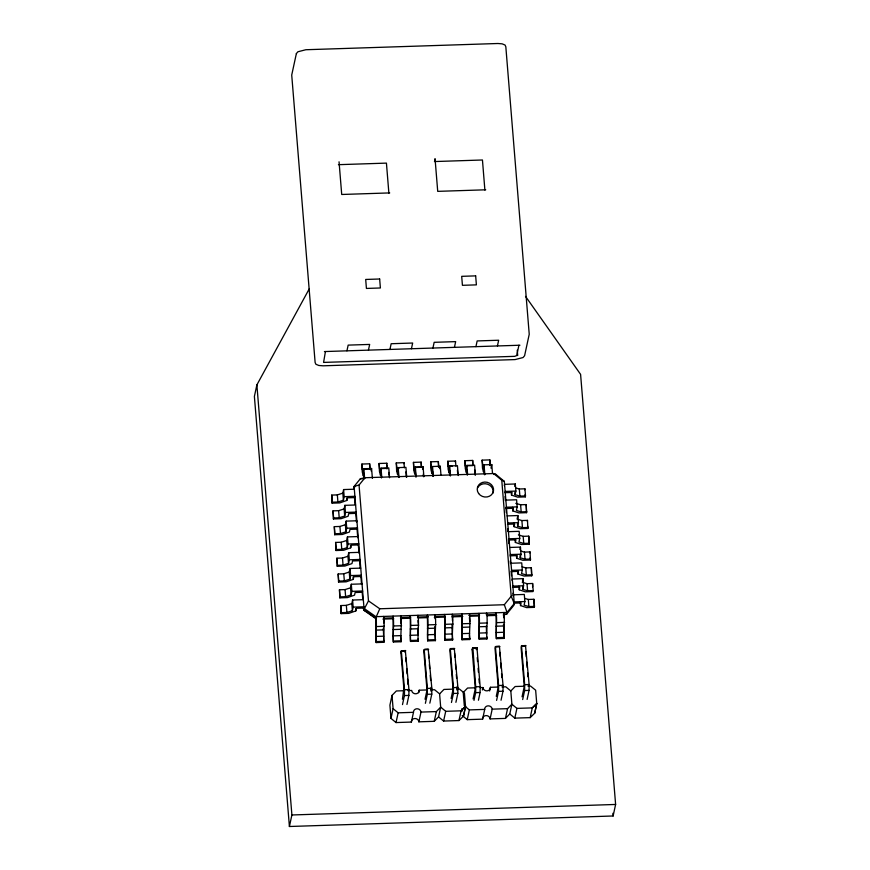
<?xml version="1.0" encoding="UTF-8"?>
<svg xmlns="http://www.w3.org/2000/svg" width="870" height="870" viewBox="0 0 870 870"><rect width="100%" height="100%" fill="white"/><g stroke="black" fill="none" stroke-linecap="round" stroke-linejoin="round"><path stroke-width="1.3" d="M402.495 704.591L404.441 695.576L404.496 689.714L401.331 650.89L405.322 650.543L408.943 689.573L408.889 695.434L406.942 704.45M425.387 703.308L427.333 694.293L427.387 688.431L424.223 649.607L428.214 649.259L431.835 688.29L431.781 694.151L429.834 703.167M451.454 702.481L453.411 693.466L453.455 687.604L450.301 648.781L454.292 648.433L457.903 687.463L457.859 693.314L455.902 702.329M473.987 700.383L475.662 692.65L475.705 686.789L472.888 647.737L476.988 647.813L480.153 686.647L480.099 692.509L478.435 700.23M496.596 700.383L498.543 691.367L498.597 685.506L495.432 646.682L499.434 646.334L503.045 685.364L502.99 691.226L501.044 700.241M522.674 699.556L524.621 690.541L524.675 684.679L521.511 645.855L525.502 645.507L529.123 684.538L529.069 690.399L527.122 699.415M431.161 691.411L431.205 687.18M457.228 690.584L457.272 686.354M355.286 486.276L353.72 488.2L354.101 486.439L360.365 478.739L364.998 477.728L493.649 473.541L501.772 480.24L511.212 596.244L504.328 604.726L379.766 608.772L375.525 618.429L363.649 610.131L363.421 607.423M430.726 689.845L434.565 689.725L439.6 693.868L440.677 707.158L438.567 716.902L443.602 721.056L458.958 720.556L463.492 716.14L465.515 706.396L464.428 693.14L459.295 688.942L456.728 689.029M462.198 715.499L467.233 719.653L482.6 719.153A3.774 3.426 12.2 0 1 486.058 715.586A3.774 3.426 12.2 0 1 490.093 718.903L505.448 718.402L507.558 708.658L511.886 704.211L509.776 713.976L514.812 718.131L530.178 717.63L534.713 713.215L536.725 703.471L535.648 690.214L530.504 686.028L527.938 686.104M309.198 288.949L256.878 384.888L254.388 396.415L289.405 826.5L613.122 815.984L615.612 804.456L580.594 374.372L525.524 296.376M325.434 351.534L323.586 362.409L514.746 356.341L516.704 355.547L518.922 345.26M346.934 350.838L348.163 345.118L369.663 344.422L368.434 350.142M354.329 489.212L343.596 489.56L342.823 493.138L337.342 494.899L331.742 495.084L332.112 503.164L339.757 502.914L346.847 500.457L347.413 497.825L354.634 497.586L354.906 496.313L344.172 496.661L343.4 500.239L337.919 502.001L332.318 502.186L332.112 503.164M355.612 504.991L344.879 505.339L344.107 508.928L338.626 510.679L333.025 510.864L333.395 518.944L341.04 518.694L348.13 516.236L348.707 513.604L355.917 513.365L356.189 512.093L345.455 512.441L344.683 516.03L339.213 517.78L333.612 517.965L333.395 518.944M356.624 522.043L356.896 520.771L346.162 521.119L345.39 524.708L339.92 526.459L334.308 526.644L334.678 534.724L342.323 534.485L349.414 532.016L349.99 529.384L357.2 529.145L357.472 527.872L346.738 528.221L345.966 531.809L340.496 533.56L334.896 533.745L334.678 534.724M357.907 537.823L358.179 536.562L347.445 536.91L346.673 540.487L341.203 542.249L335.603 542.423L335.961 550.514L343.606 550.264L350.697 547.806L351.273 545.164L358.483 544.924L358.755 543.652L348.022 544.011L347.25 547.589L341.779 549.351L336.179 549.525L335.961 550.514M359.462 552.341L348.729 552.689L347.956 556.267L342.486 558.029L336.886 558.203L337.245 566.294L344.89 566.044L351.98 563.586L352.557 560.943L359.767 560.715L360.039 559.443L349.316 559.791L348.533 563.368L343.063 565.13L337.462 565.304L337.245 566.294M360.745 568.121L350.023 568.469L349.24 572.047L343.77 573.808L338.169 573.993L338.539 582.073L346.173 581.823L353.274 579.366L353.84 576.723L361.05 576.495L361.333 575.222L350.599 575.57L349.827 579.148L344.346 580.91L338.745 581.084L338.539 582.073M361.931 464.047L362.344 469.191L370.076 468.941L369.652 463.786L361.931 464.047L362.29 472.051L363.269 475.879L363.834 473.236L364.269 478.543M372.382 478.348L371.577 468.484L363.845 468.734L363.073 472.312L362.344 469.191M389.934 349.446L391.163 343.726L412.663 343.03L411.434 348.75M362.04 583.9L351.306 584.248L350.534 587.826L345.053 589.588L339.452 589.773L339.822 597.853L347.456 597.603L354.558 595.145L355.123 592.503L362.333 592.274L362.616 591.002L351.882 591.35L351.11 594.928L345.629 596.689L340.029 596.874L339.822 597.853M289.405 826.5L291.896 814.972L256.878 384.888M434.641 160.602L435.054 158.699L437.719 191.356L485.721 189.801M369.652 463.786L369.826 469.452M363.323 599.68L352.589 600.028L351.817 603.606L346.336 605.368L340.735 605.553L341.105 613.633L348.75 613.383L355.841 610.925L356.406 608.282L363.627 608.054L363.899 606.781L353.166 607.129L352.394 610.707L346.912 612.469L341.312 612.654L341.105 613.633M371.066 470.866L371.577 468.484M379.103 463.482L379.516 468.636L387.248 468.386L386.824 463.231L379.103 463.482L379.461 471.486L380.44 475.314L381.006 472.682L381.441 477.978M389.553 477.782L388.749 467.919L381.017 468.169L380.244 471.757L379.516 468.636M386.617 464.21L386.824 463.231M404.419 467.821L403.995 462.677L396.274 462.927L396.633 470.931L397.612 474.759L398.177 472.127L398.612 477.423M406.725 477.228L405.92 467.364L398.188 467.614L397.416 471.192L396.274 462.927M403.789 463.656L403.995 462.677M432.934 348.043L434.163 342.323L455.662 341.627L454.434 347.347M383.779 622.996L383.616 616.428C384.942 625.073 383.137 633.654 383.898 642.299L376.166 642.56C375.405 633.904 377.21 625.323 375.905 616.678L364.03 608.38L354.101 486.439L359.049 485.047L364.998 477.728M413.446 462.372L413.859 467.516L421.591 467.266L421.167 462.122L413.446 462.372L413.805 470.376L414.783 474.204L415.349 471.562L415.784 476.869M423.897 476.673L423.092 466.809L415.36 467.059L414.588 470.637L413.859 467.516M421.167 462.122L421.243 466.614M422.57 469.191L423.092 466.809M393.338 641.995C392.577 633.349 394.393 624.758 393.066 616.112L393.338 641.995L401.07 641.745C400.309 633.099 402.114 624.508 400.787 615.862L400.515 617.135M438.763 466.712L438.339 461.557L430.617 461.807L430.976 469.811L431.955 473.639L432.52 471.007L432.955 476.314M440.959 474.879L440.263 466.255L432.531 466.505L431.759 470.083L430.617 461.807M438.339 461.557L438.513 467.223M439.741 468.636L440.263 466.255M400.939 652.717L401.331 650.89L405.779 650.738L401.679 650.662L400.939 652.717L403.865 688.616L402.429 699.262M404.028 690.715L396.35 690.965L392.011 695.413L389.912 705.168L390.989 718.424L396.024 722.568L411.379 722.067A3.774 3.426 12.2 0 1 414.849 718.511A3.774 3.426 12.2 0 1 418.872 721.828L434.239 721.328L438.567 716.869M404.974 652.185L405.322 650.543M390.989 718.424L393.099 708.669L392.011 695.413M410.51 641.44C409.748 632.794 411.564 624.203 410.238 615.558L410.51 641.44L418.242 641.19C417.48 632.544 419.286 623.953 417.959 615.307L417.687 616.58M455.934 466.146L455.51 461.002L447.789 461.252L448.148 469.256L449.127 473.084L449.692 470.452L450.127 475.749M458.24 475.553L457.435 465.689L449.703 465.939L448.931 469.517L447.789 461.252M475.933 346.651L477.162 340.931L498.662 340.235L497.422 345.955M396.024 722.568L398.134 712.824L393.099 708.669M455.304 461.981L455.51 461.002M427.681 640.885C426.92 632.229 428.736 623.649 427.409 615.003L427.681 640.885L435.413 640.635C434.652 631.979 436.457 623.399 435.13 614.753L435.076 618.679M425.038 699.262L426.713 691.552L426.757 687.333L423.831 651.423L424.223 649.607L428.671 649.455L424.571 649.379M464.95 460.698L465.374 465.841L473.106 465.591L472.682 460.447L464.95 460.698L465.319 468.702L466.298 472.53L466.864 469.887L467.299 475.194M411.379 722.067L413.489 712.323A3.774 3.426 12.2 0 1 416.958 708.767A3.774 3.426 12.2 0 1 420.982 712.084L436.349 711.584L440.677 707.125L445.712 711.312L461.067 710.812L465.602 706.386L463.492 716.14M475.411 474.998L474.607 465.135L466.875 465.385L466.102 468.963L465.374 465.841M418.677 692.65L419.199 690.214L426.887 689.964M472.682 460.447L472.66 463.764M418.872 721.828L420.982 712.084M444.853 640.32C444.091 631.674 445.908 623.094 444.581 614.448L444.853 640.32L452.574 640.07C451.824 631.424 453.629 622.833 452.302 614.198L452.465 620.767M490.267 465.037L489.853 459.882L482.121 460.143L482.48 468.147L483.47 471.975L484.035 469.332L484.47 474.639M492.474 473.204L491.778 464.58L484.046 464.83L483.274 468.408L482.121 460.143M489.853 459.882L490.017 465.548M434.239 721.328L436.349 711.584M451.117 698.436L452.781 690.726L452.824 686.506L449.91 650.597L450.301 648.781L454.749 648.629L450.638 648.552M490.995 468.158L491.778 464.58M462.024 639.765C461.263 631.12 463.068 622.529 461.752 613.883L462.024 639.765L469.746 639.515C468.995 630.87 470.8 622.278 469.474 613.633M443.602 721.056L445.712 711.312M504.296 485.601L504.578 484.34L515.301 483.981L515.888 491.082L515.105 494.671L519.89 496.096L525.502 495.911L524.914 488.809L519.314 488.994L515.725 487.918M473.084 698.914L475.031 689.91L475.074 685.69L472.149 649.792L472.551 647.965L476.988 647.813L476.597 649.64L476.184 649.259M479.196 639.211C478.435 630.565 480.24 621.974 478.924 613.328L479.196 639.211L486.917 638.961C486.156 630.304 487.972 621.724 486.645 613.078L486.373 614.35M458.958 720.556L461.067 710.812L465.515 706.396M525.502 495.911L525.284 496.89L517.639 497.14L511.516 495.106L512.093 492.474L504.872 492.703M514.79 486.373L515.301 483.981M467.233 719.653L469.343 709.898L464.308 705.755L463.231 692.498L467.56 688.039L475.248 687.789M515.812 503.349L520.597 504.774L526.198 504.589L526.567 512.669L518.922 512.919L512.8 510.897L513.376 508.254L506.166 508.493L506.438 507.221L517.171 506.873L516.595 499.771L505.861 500.119M517.171 506.873L516.399 510.451L521.184 511.875L526.785 511.69M518.292 519.488L521.891 520.554L527.492 520.369L527.851 528.449L520.216 528.699L514.083 526.676L514.659 524.034L507.449 524.273M517.095 519.129L517.878 515.551L507.145 515.899M524.708 489.788L524.914 488.809M528.068 527.47L522.468 527.655L517.683 526.23L518.455 522.653L517.878 515.551M482.393 689.975L482.926 687.539L480.36 687.626M496.368 638.656C495.606 630 497.412 621.419 496.096 612.774L496.368 638.656L504.089 638.395C503.328 629.75 505.144 621.169 503.817 612.524L503.871 617.765M518.389 534.909L523.174 536.333L528.775 536.148L529.134 544.239L521.5 544.479L515.377 542.456L515.943 539.813L508.732 540.053L509.004 538.78L519.738 538.432L519.162 531.331L508.428 531.679M496.259 696.337L497.923 688.627L497.966 684.407L495.041 648.509L495.432 646.682L499.88 646.53L495.78 646.453M526.198 504.589L526.567 512.669M519.738 538.432L518.966 542.01L523.751 543.435L529.351 543.25M520.869 551.047L524.458 552.113L530.058 551.928L530.428 560.019L522.783 560.258L516.66 558.236L517.226 555.593L510.016 555.832M512.006 580.29L512.278 579.018L523.011 578.67L523.588 585.771L522.816 589.349L527.601 590.774L533.201 590.6L532.625 583.498L527.024 583.672L522.239 582.247M482.6 719.153L484.699 709.409A3.774 3.426 12.2 0 1 488.168 705.842A3.774 3.426 12.2 0 1 492.192 709.159L507.558 708.658M519.923 549.492L520.445 547.11L509.711 547.458M489.625 690.954L490.419 687.3L498.097 687.05M527.274 521.347L527.492 520.369M530.635 559.029L525.034 559.214L520.249 557.79L521.021 554.212L520.445 547.11M522.152 566.827L525.741 567.893L531.342 567.718L531.711 575.799L524.066 576.049L517.944 574.015L518.509 571.372L511.299 571.612L511.571 570.339L522.304 569.991L521.728 562.89L510.994 563.238M513.289 596.07L513.561 594.797L524.295 594.449L524.871 601.551L524.099 605.129L528.884 606.553L534.485 606.379L533.908 599.278L528.308 599.452L524.719 598.386M528.775 536.148L529.134 544.239M490.093 718.903L492.192 709.159M522.304 569.991L521.532 573.569L526.317 574.994L531.918 574.82M533.201 590.6L532.995 591.578L525.349 591.828L519.227 589.795L519.792 587.152L512.582 587.391M522.5 581.051L523.011 578.67M529.841 552.918L530.058 551.928M534.485 606.379L534.278 607.358L526.633 607.608L520.51 605.574L521.087 602.943L513.865 603.171L514.148 601.899L524.871 601.551M531.342 567.718L531.711 575.799M532.625 583.498L532.603 586.848M522.054 696.794L524.001 687.8L524.044 683.581L521.119 647.682L521.511 645.855L525.958 645.703L521.859 645.627M533.908 599.278L534.278 607.358M514.812 718.131L516.921 708.387L511.886 704.232L510.81 690.954L505.774 686.8L501.936 686.919M530.178 717.63L532.288 707.886L536.725 703.471M534.713 713.215L536.812 703.471L532.288 707.886L516.921 708.387M359.049 485.047L368.478 600.887L363.649 610.131L366.205 611.393M472.149 649.792L472.888 647.737L476.988 647.813M439.6 693.901L443.928 689.442L452.889 689.149M510.81 690.976L515.138 686.517L524.099 686.234M505.448 718.402L509.787 713.955M503.208 614.959L506.644 614.176L513.898 605.259L514.279 603.497L504.328 481.382L495.791 474.335L493.649 473.541M338.43 164.68L386.432 163.114L388.879 193.162M434.434 161.559L482.448 159.993L484.884 190.041M389.716 192.912L341.714 194.478L339.05 161.82M324.423 351.567L519.934 345.227M396.687 468.071L399.265 467.995M448.202 466.396L452.063 466.276M360.365 478.739L363.584 478.63M493.649 474.4L495.791 474.335M505.155 491.43L515.888 491.082M507.721 523L518.455 522.653M510.288 554.56L521.021 554.212M512.854 586.119L523.588 585.771M375.905 616.678L507.025 612.415L514.279 603.497L511.212 596.244M383.637 618.168L393.099 617.863M401.211 617.602L410.673 617.287M417.426 617.069L428.247 616.721M435 616.504L444.461 616.199M452.574 615.927L462.035 615.623M468.799 615.405L479.609 615.057M486.373 614.829L495.835 614.524M503.947 614.264L506.644 614.176L507.025 612.415L504.328 604.726M382.909 619.092L393.74 618.744M400.504 618.526L409.987 618.222M418.111 617.95L427.583 617.646M434.358 617.428L445.19 617.069M451.954 616.852L462.786 616.504M469.561 616.286L479.044 615.971M487.167 615.71L496.639 615.405M376.699 626.541L384.42 626.291M393.871 625.976L401.592 625.726M411.042 625.421L418.764 625.171M428.214 624.867L435.935 624.616M445.375 624.312L453.107 624.051M462.546 623.746L470.278 623.496M479.718 623.192L487.45 622.942M496.89 622.637L504.622 622.387M375.927 630.119L383.648 629.869M393.088 629.565L400.82 629.304M410.259 628.999L417.991 628.749M427.431 628.444L435.163 628.194M444.603 627.89L452.335 627.64M461.774 627.324L469.506 627.074M478.946 626.77L486.678 626.52M496.117 626.215L503.85 625.965M375.96 636.427L383.692 636.177M393.131 635.872L400.863 635.622M410.303 635.307L418.035 635.057M427.474 634.752L435.207 634.502M444.646 634.197L452.367 633.947M461.818 633.643L469.539 633.382M478.989 633.077L486.711 632.827M496.161 632.523L503.882 632.272M376.384 641.571L384.105 641.32M393.555 641.016L401.277 640.766M410.727 640.461L418.448 640.211M427.899 639.896L435.62 639.646M445.059 639.341L452.791 639.091M462.231 638.787L469.963 638.536M479.403 638.232L487.135 637.982M496.574 637.666L504.306 637.416M498.597 685.506L503.045 685.364M524.675 684.679L529.123 684.538M427.387 688.431L431.835 688.29M453.455 687.604L457.903 687.463M475.705 686.789L480.153 686.647M404.496 689.714L408.943 689.573M407.867 690.584L411.706 690.465A3.774 3.426 12.2 0 0 415.74 693.781A3.774 3.426 12.2 0 0 419.199 690.214M498.543 691.367L502.99 691.226M524.621 690.541L529.069 690.399M475.662 692.65L480.099 692.509M427.333 694.293L431.781 694.151M453.411 693.466L457.859 693.314M404.441 695.576L408.889 695.434M469.343 709.898L484.699 709.409M398.134 712.824L413.489 712.323M291.896 814.972L615.612 804.456M501.772 480.24L504.328 481.382M368.478 600.887L379.766 608.772M367.227 612.11L376.46 618.559M612.893 813.276L613.122 815.984M517.258 350.175L517.693 355.569M525.088 494.53L525.284 496.89M527.666 526.089L527.851 528.449M530.232 557.648L530.428 560.019M519.314 488.994L519.89 496.096M520.597 504.774L521.184 511.875M521.891 520.554L522.468 527.655M523.174 536.333L523.751 543.435M524.458 552.113L525.034 559.214M525.741 567.893L526.317 574.994M527.024 583.672L527.601 590.774M528.308 599.452L528.884 606.553M514.92 492.3L515.105 494.671M517.487 523.86L517.683 526.23M520.053 555.419L520.249 557.79M522.62 586.978L522.816 589.349M525.893 651.51L526.317 656.839M526.752 662.157L527.187 667.475M527.622 672.793L527.949 676.784M511.234 491.561L511.516 495.106M512.517 507.34L512.8 510.897M513.8 523.12L514.083 526.676M515.083 538.9L515.377 542.456M516.465 555.865L516.66 558.236M517.748 571.644L517.944 574.015M518.933 586.239L519.227 589.795M520.227 602.029L520.51 605.574M505.046 496.563L505.372 500.587M505.916 507.297L506.351 512.669M507.667 528.764L507.884 531.45M508.537 539.498L508.874 543.532M510.288 560.976L510.505 563.651M511.158 571.71L511.495 575.733M512.908 593.177L513.126 595.863M504.089 638.395L503.512 624.247M499.815 652.337L500.141 656.328M500.685 662.983L501.109 668.301M501.544 673.619L501.87 677.61M484.046 464.83L484.851 474.694M474.596 469.637L475.02 474.944M486.537 634.274L486.341 625.998M486.732 636.612L486.917 638.961M466.875 465.385L467.581 474.019M477.249 657.611L477.576 661.602M478.119 668.258L478.435 672.249M478.978 678.894L479.305 682.885M457.424 470.202L457.74 474.172M469.419 617.559L469.735 621.539M469.365 634.828L469.746 639.515M449.703 465.939L450.508 475.803M461.665 708.865L461.883 711.519M454.564 653.109L454.89 657.1M455.434 663.745L455.869 669.063M456.304 674.391L456.619 678.372M452.574 640.07L451.998 624.736M432.531 466.505L433.336 476.368M423.298 473.965L423.505 476.619M435.413 640.635L434.826 626.476M415.36 467.059L416.164 476.923M428.497 653.936L428.823 657.927M429.356 664.571L429.682 668.562M430.226 675.218L430.661 680.536M405.909 471.866L406.344 477.173M418.013 620.56L418.231 623.214M418.046 638.852L418.242 641.19M398.188 467.614L398.993 477.478M405.822 657.883L406.149 661.863M406.681 668.519L407.116 673.837M407.551 679.155L407.986 684.483M388.738 472.432L388.955 475.085M400.624 618.461L401.059 623.768M386.715 465.385L386.998 468.897M400.591 635.894L401.07 641.745M381.017 468.169L381.723 476.803M383.898 642.299L383.311 628.151M363.845 468.734L364.65 478.598M375.622 617.95L376.166 642.56M354.492 497.683L355.047 504.459M355.71 512.582L356.482 522.065M357.026 528.84L357.69 536.975M358.244 543.75L359.016 553.233M359.571 560.008L360.224 568.132M360.887 576.266L361.55 584.39M362.214 592.524L362.768 599.299M346.651 498.097L346.847 500.457M350.512 545.436L350.697 547.806M353.079 576.995L353.274 579.366M355.645 608.554L355.841 610.925M343.596 489.56L344.172 496.661M344.879 505.339L345.455 512.441M346.162 521.119L346.738 528.221M347.445 536.91L348.022 544.011M348.729 552.689L349.316 559.791M350.023 568.469L350.599 575.57M351.306 584.248L351.882 591.35M352.589 600.028L353.166 607.129M342.823 493.138L343.4 500.239M344.107 508.928L344.683 516.03M345.39 524.708L345.966 531.809M346.673 540.487L347.25 547.589M347.956 556.267L348.533 563.368M349.24 572.047L349.827 579.148M350.534 587.826L351.11 594.928M351.817 603.606L352.394 610.707M337.342 494.899L337.919 502.001M338.626 510.679L339.213 517.78M339.92 526.459L340.496 533.56M341.203 542.249L341.779 549.351M342.486 558.029L343.063 565.13M343.77 573.808L344.346 580.91M345.053 589.588L345.629 596.689M346.336 605.368L346.912 612.469M331.742 495.084L332.318 502.186M333.025 510.864L333.612 517.965M334.308 526.644L334.896 533.745M335.603 542.423L336.179 549.525M336.886 558.203L337.462 565.304M338.169 573.993L338.745 581.084M339.452 589.773L340.029 596.874M340.735 605.553L341.312 612.654M417.654 628.227L417.665 634.165M490.419 687.3A3.774 3.426 12.2 0 1 486.95 690.856A3.774 3.426 12.2 0 1 482.926 687.539M477.663 487.711A8.211 7.46 12.2 0 1 487.591 484.198A8.211 7.46 12.2 0 1 493.072 492.909M296.365 53.592L291.722 75.048L315.125 362.529L315.908 364.269L318.822 365.476L323.085 365.813L515.094 359.582L523.044 357.548L524.599 355.721L529.232 334.276L505.829 46.795L505.046 45.044L502.131 43.837L497.879 43.5L305.859 49.731L297.921 51.765L296.365 53.592M379.657 278.998L365.694 279.455L366.422 288.438L380.386 287.981L379.657 278.998M475.662 275.877L461.698 276.334L462.427 285.317L476.39 284.871L475.662 275.877M478.641 493.529A8.211 7.46 12.2 0 0 492.768 493.072A8.211 7.46 12.2 0 0 484.786 482.056A8.211 7.46 12.2 0 0 478.641 493.529"/></g></svg>
